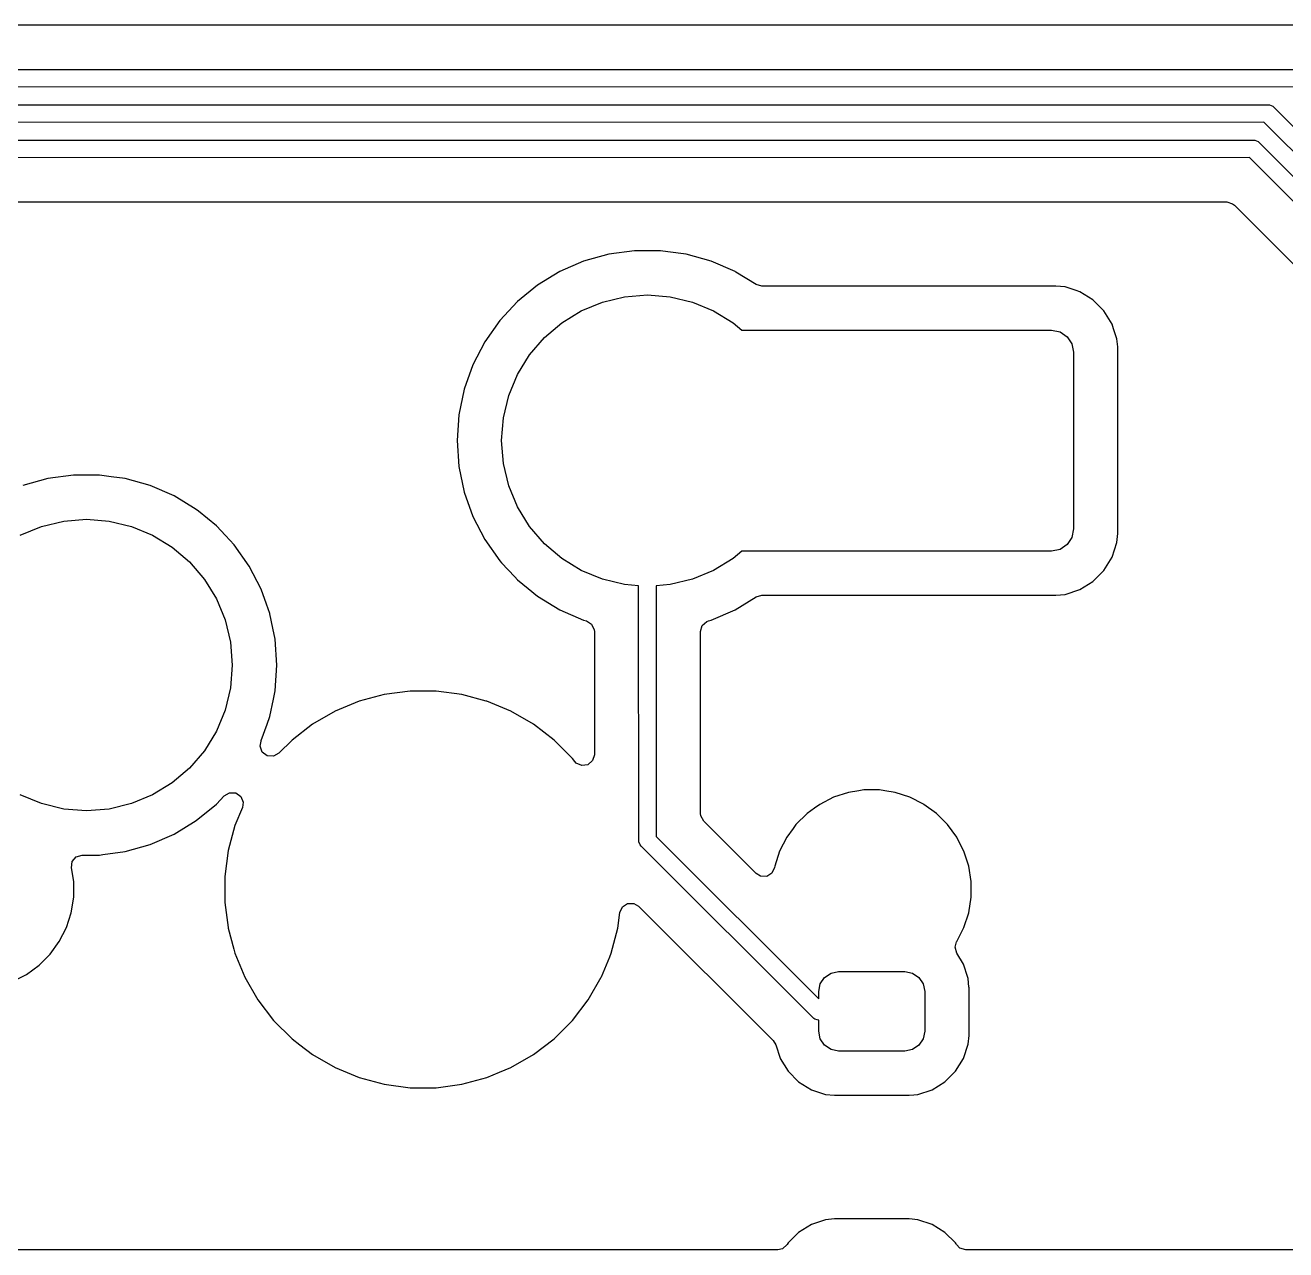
# Model space of a CAD drawing. Header units: millimetres. Extents: x 46 to 4458, y 59 to 1499.
# Drawn here: x 1960.69 to 1974.96, y 900.96 to 914.82 of the extents above; entities that cross this region are included whole.
import ezdxf

# ---------------------------------------------------------------- set-up
doc = ezdxf.new("R2010")
doc.units = ezdxf.units.MM
doc.layers.add('BLACK', color=7, linetype='Continuous')

msp = doc.modelspace()

# ---------------------------------------------------------------- linework, layer by layer
at = {"layer": 'BLACK', "linetype": 'Continuous'}
for p, q in [((1984.43115, 914.81989), (1947.30179, 914.81989)), ((1947.36134, 914.31747), (1984.92459, 914.31939)), ((1984.88134, 914.12131), (1947.41964, 914.11939)), ((1947.52702, 913.91747), (1974.75881, 913.91939)), ((1974.75881, 913.91939), (1974.77831, 913.91747)), ((1974.77831, 913.91747), (1974.81436, 913.90253)), ((1974.81436, 913.90253), (1975.69151, 913.02802)), ((1974.71555, 913.7213), (1947.58532, 913.71939)), ((1975.5927, 912.84679), (1974.71555, 913.7213)), ((1947.69271, 913.51747), (1974.59312, 913.51939)), ((1974.59312, 913.51939), (1974.61263, 913.51747)), ((1974.61263, 913.51747), (1974.64868, 913.50253)), ((1974.64868, 913.50253), (1979.32649, 908.82689)), ((1974.54979, 913.3213), (1947.75101, 913.31939)), ((1979.0463, 908.82689), (1974.54979, 913.3213)), ((1957.29222, 912.81889), (1974.29302, 912.81889)), ((1974.29302, 912.81889), (1974.36006, 912.7992)), ((1974.36006, 912.7992), (1974.3807, 912.78257)), ((1974.3807, 912.78257), (1977.6242, 909.53907)), ((1967.29706, 912.22733), (1967.01377, 912.14795)), ((1967.58852, 912.26739), (1967.29706, 912.22733)), ((1967.29706, 912.22733), (1967.29706, 912.22733)), ((1967.88272, 912.26739), (1967.58852, 912.26739)), ((1967.58852, 912.26739), (1967.58852, 912.26739)), ((1967.96642, 912.25588), (1967.88272, 912.26739)), ((1967.88272, 912.26739), (1967.88272, 912.26739)), ((1968.17417, 912.22733), (1967.96642, 912.25588)), ((1968.17418, 912.22733), (1968.17417, 912.22733)), ((1968.45746, 912.14795), (1968.17418, 912.22733)), ((1968.17418, 912.22733), (1968.17418, 912.22733)), ((1966.74394, 912.03075), (1966.49257, 911.87789)), ((1967.01377, 912.14795), (1966.74394, 912.03075)), ((1966.74394, 912.03075), (1966.74394, 912.03075)), ((1968.72729, 912.03075), (1968.45746, 912.14795)), ((1968.7359, 912.02552), (1968.72729, 912.03075)), ((1968.96625, 911.88544), (1968.7359, 912.02552)), ((1966.49257, 911.87789), (1966.26436, 911.69223)), ((1969.03068, 911.86739), (1968.96625, 911.88544)), ((1970.40849, 911.86739), (1969.03068, 911.86739)), ((1970.4085, 911.86739), (1970.40849, 911.86739)), ((1972.36063, 911.86739), (1970.4085, 911.86739)), ((1972.36064, 911.86739), (1972.36063, 911.86739)), ((1972.46341, 911.85689), (1972.36064, 911.86739)), ((1967.22574, 911.68613), (1967.4775, 911.74657)), ((1967.4775, 911.74657), (1967.73562, 911.76689)), ((1967.73562, 911.76689), (1967.99374, 911.74657)), ((1967.99374, 911.74657), (1968.2455, 911.68613)), ((1972.46342, 911.85689), (1972.46341, 911.85689)), ((1972.58981, 911.815), (1972.46342, 911.85689)), ((1972.62995, 911.8017), (1972.58981, 911.815)), ((1972.62996, 911.8017), (1972.62995, 911.8017)), ((1972.6792, 911.77133), (1972.62996, 911.8017)), ((1972.77928, 911.7096), (1972.6792, 911.77133)), ((1966.26436, 911.69223), (1966.06355, 911.47721)), ((1966.76577, 911.45177), (1966.98654, 911.58705)), ((1966.98654, 911.58705), (1967.22574, 911.68613)), ((1968.2455, 911.68613), (1968.4847, 911.58705)), ((1968.4847, 911.58705), (1968.70547, 911.45177)), ((1972.90333, 911.58554), (1972.77928, 911.7096)), ((1972.99543, 911.43622), (1972.90333, 911.58554)), ((1966.06355, 911.47721), (1965.8939, 911.23687)), ((1966.56889, 911.28361), (1966.76577, 911.45177)), ((1968.70547, 911.45177), (1968.80484, 911.36689)), ((1973.01346, 911.38183), (1972.99543, 911.43622)), ((1968.80484, 911.36689), (1970.36062, 911.36689)), ((1970.36062, 911.36689), (1972.31062, 911.36689)), ((1972.31062, 911.36689), (1972.40629, 911.34786)), ((1972.40629, 911.34786), (1972.4874, 911.29366)), ((1972.4874, 911.29366), (1972.54159, 911.21256)), ((1973.05062, 911.26969), (1973.01346, 911.38183)), ((1965.8939, 911.23687), (1965.75855, 910.97565)), ((1965.8939, 911.23687), (1965.8939, 911.23687)), ((1966.40074, 911.08673), (1966.56889, 911.28361)), ((1972.54159, 911.21256), (1972.56062, 911.11689)), ((1973.05062, 911.26968), (1973.05062, 911.26969)), ((1973.05994, 911.17847), (1973.05062, 911.26968)), ((1973.06112, 911.1669), (1973.05994, 911.17847)), ((1973.06112, 909.06688), (1973.06112, 911.1669)), ((1966.26546, 910.86597), (1966.40074, 911.08673)), ((1972.56062, 911.11689), (1972.56062, 909.11689)), ((1965.75855, 910.97565), (1965.66003, 910.69845)), ((1966.16638, 910.62677), (1966.26546, 910.86597)), ((1965.66002, 910.69843), (1965.60017, 910.4104)), ((1965.66003, 910.69845), (1965.66002, 910.69843)), ((1966.10593, 910.375), (1966.16638, 910.62677)), ((1965.60017, 910.4104), (1965.58009, 910.11689)), ((1965.60017, 910.4104), (1965.60017, 910.4104)), ((1966.08562, 910.11689), (1966.10593, 910.375)), ((1965.58009, 910.11689), (1965.60017, 909.82338)), ((1966.10593, 909.85877), (1966.08562, 910.11689)), ((1961.23852, 909.72739), (1960.94706, 909.68733)), ((1961.53272, 909.72739), (1961.23852, 909.72739)), ((1961.23852, 909.72739), (1961.23852, 909.72739)), ((1961.66603, 909.70906), (1961.53272, 909.72739)), ((1961.53272, 909.72739), (1961.53272, 909.72739)), ((1965.60017, 909.82338), (1965.60017, 909.82337)), ((1965.60017, 909.82337), (1965.66002, 909.53534)), ((1966.16638, 909.60701), (1966.10593, 909.85877)), ((1960.94706, 909.68733), (1960.66378, 909.60796)), ((1960.94706, 909.68733), (1960.94706, 909.68733)), ((1961.82417, 909.68733), (1961.66603, 909.70906)), ((1961.82418, 909.68733), (1961.82417, 909.68733)), ((1962.10746, 909.60795), (1961.82418, 909.68733)), ((1961.82418, 909.68733), (1961.82418, 909.68733)), ((1962.37729, 909.49075), (1962.10746, 909.60795)), ((1966.26546, 909.3678), (1966.16638, 909.60701)), ((1962.3773, 909.49075), (1962.37729, 909.49075)), ((1962.62866, 909.33789), (1962.3773, 909.49075)), ((1965.66002, 909.53534), (1965.66003, 909.53533)), ((1965.66003, 909.53533), (1965.75855, 909.25813)), ((1962.62867, 909.33789), (1962.62866, 909.33789)), ((1962.65202, 909.31889), (1962.62867, 909.33789)), ((1962.62867, 909.33789), (1962.62867, 909.33789)), ((1962.85688, 909.15223), (1962.65202, 909.31889)), ((1966.40074, 909.14704), (1966.26546, 909.3678)), ((1960.87574, 909.14613), (1961.1275, 909.20657)), ((1961.1275, 909.20657), (1961.38562, 909.22689)), ((1961.38562, 909.22689), (1961.64374, 909.20657)), ((1961.64374, 909.20657), (1961.8955, 909.14613)), ((1965.75855, 909.25813), (1965.8939, 908.99691)), ((1960.63654, 909.04705), (1960.87574, 909.14613)), ((1961.8955, 909.14613), (1962.1347, 909.04705)), ((1962.1347, 909.04705), (1962.35547, 908.91177)), ((1962.85688, 909.15222), (1962.85688, 909.15223)), ((1962.96001, 909.0418), (1962.85688, 909.15222)), ((1962.85688, 909.15222), (1962.85688, 909.15222)), ((1963.05769, 908.93721), (1962.96001, 909.0418)), ((1966.56889, 908.95016), (1966.40074, 909.14704)), ((1972.54159, 909.02122), (1972.4874, 908.94011)), ((1972.56062, 909.11689), (1972.54159, 909.02122)), ((1973.05062, 908.96409), (1973.06112, 909.06688)), ((1962.35547, 908.91177), (1962.55235, 908.74361)), ((1963.22734, 908.69687), (1963.05769, 908.93721)), ((1965.8939, 908.99691), (1965.8939, 908.9969)), ((1965.8939, 908.9969), (1966.06355, 908.75656)), ((1966.76577, 908.78201), (1966.56889, 908.95016)), ((1972.40629, 908.88592), (1972.31062, 908.86689)), ((1972.4874, 908.94011), (1972.40629, 908.88592)), ((1972.99543, 908.79755), (1973.05062, 908.96409)), ((1962.55235, 908.74361), (1962.7205, 908.54673)), ((1966.06355, 908.75656), (1966.08427, 908.73438)), ((1966.08427, 908.73438), (1966.23341, 908.57469)), ((1966.98654, 908.64673), (1966.76577, 908.78201)), ((1968.70547, 908.78201), (1968.4847, 908.64673)), ((1968.80484, 908.86689), (1968.70547, 908.78201)), ((1970.26062, 908.86689), (1968.80484, 908.86689)), ((1972.31062, 908.86689), (1970.26062, 908.86689)), ((1972.90333, 908.64823), (1972.99543, 908.79755)), ((1963.22734, 908.69686), (1963.22734, 908.69687)), ((1963.22734, 908.69687), (1963.22734, 908.69687)), ((1963.36269, 908.43565), (1963.22734, 908.69686)), ((1967.22574, 908.54764), (1966.98654, 908.64673)), ((1968.4847, 908.64673), (1968.2455, 908.54764)), ((1972.77928, 908.52418), (1972.90333, 908.64823)), ((1962.7205, 908.54673), (1962.85578, 908.32597)), ((1966.23341, 908.57469), (1966.26436, 908.54155)), ((1966.26436, 908.54155), (1966.38733, 908.4415)), ((1966.38733, 908.4415), (1966.49257, 908.35589)), ((1967.4775, 908.4872), (1967.22574, 908.54764)), ((1967.63631, 908.4747), (1967.4775, 908.4872)), ((1967.63754, 905.57738), (1967.63631, 908.4747)), ((1967.99374, 908.4872), (1967.8344, 908.47466)), ((1967.8344, 908.47466), (1967.8356, 905.63567)), ((1968.2455, 908.54764), (1967.99374, 908.4872)), ((1972.62995, 908.43207), (1972.77928, 908.52418)), ((1962.85578, 908.32597), (1962.95486, 908.08677)), ((1963.42248, 908.26742), (1963.36269, 908.43565)), ((1966.49257, 908.35589), (1966.49257, 908.35589)), ((1966.49257, 908.35589), (1966.49257, 908.35589)), ((1966.49257, 908.35589), (1966.74394, 908.20303)), ((1968.7273, 908.20303), (1968.96625, 908.34834)), ((1968.96625, 908.34834), (1969.03068, 908.36639)), ((1969.03068, 908.36639), (1970.2106, 908.36639)), ((1970.2106, 908.36639), (1970.21061, 908.36639)), ((1970.21061, 908.36639), (1972.36063, 908.36639)), ((1972.36063, 908.36639), (1972.46342, 908.37689)), ((1972.46342, 908.37689), (1972.62995, 908.43207)), ((1963.46121, 908.15845), (1963.42248, 908.26742)), ((1963.46121, 908.15843), (1963.46121, 908.15845)), ((1963.49516, 907.99508), (1963.46121, 908.15843)), ((1966.74394, 908.20303), (1966.74394, 908.20303)), ((1966.74394, 908.20303), (1967.01378, 908.08582)), ((1968.45746, 908.08582), (1968.72729, 908.20302)), ((1968.72729, 908.20302), (1968.7273, 908.20303)), ((1968.7273, 908.20303), (1968.7273, 908.20303)), ((1962.95486, 908.08677), (1963.01531, 907.835)), ((1967.01378, 908.08582), (1967.04457, 908.07719)), ((1967.04457, 908.07719), (1967.10382, 908.04015)), ((1967.10382, 908.04015), (1967.13363, 907.97696)), ((1968.33612, 907.95779), (1968.3558, 908.02483)), ((1968.3558, 908.02483), (1968.40861, 908.07058)), ((1968.40861, 908.07058), (1968.42667, 908.07719)), ((1968.42667, 908.07719), (1968.45746, 908.08582)), ((1968.45746, 908.08582), (1968.45746, 908.08582)), ((1963.52107, 907.8704), (1963.49516, 907.99508)), ((1963.54114, 907.57689), (1963.52107, 907.8704)), ((1967.13363, 907.97696), (1967.13512, 907.95779)), ((1967.13512, 907.95779), (1967.13512, 906.56141)), ((1968.33612, 905.89698), (1968.33612, 907.95779)), ((1963.01531, 907.835), (1963.03562, 907.57689)), ((1963.03562, 907.57689), (1963.01531, 907.31877)), ((1963.52107, 907.28338), (1963.54114, 907.57689)), ((1963.01531, 907.31877), (1962.95486, 907.06701)), ((1963.46121, 906.99534), (1963.50144, 907.18892)), ((1963.50144, 907.18892), (1963.52107, 907.28338)), ((1964.47262, 907.16674), (1964.20082, 907.05415)), ((1964.75682, 907.24289), (1964.47262, 907.16674)), ((1965.0485, 907.28129), (1964.75682, 907.24289)), ((1965.04851, 907.28129), (1965.0485, 907.28129)), ((1965.34273, 907.28129), (1965.04851, 907.28129)), ((1965.04851, 907.28129), (1965.04851, 907.28129)), ((1965.34274, 907.28129), (1965.34273, 907.28129)), ((1965.34273, 907.28129), (1965.34273, 907.28129)), ((1965.63442, 907.24289), (1965.34274, 907.28129)), ((1965.90993, 907.16906), (1965.63442, 907.24289)), ((1965.63442, 907.24289), (1965.63442, 907.24289)), ((1965.63442, 907.24289), (1965.63442, 907.24289)), ((1965.91861, 907.16674), (1965.90993, 907.16906)), ((1966.19041, 907.05415), (1965.91861, 907.16674)), ((1962.95486, 907.06701), (1962.85578, 906.8278)), ((1964.20081, 907.05415), (1963.94603, 906.90705)), ((1964.20082, 907.05415), (1964.20081, 907.05415)), ((1966.19043, 907.05415), (1966.19041, 907.05415)), ((1966.44521, 906.90705), (1966.19043, 907.05415)), ((1963.36428, 906.7226), (1963.42983, 906.90704)), ((1963.42983, 906.90704), (1963.46121, 906.99533)), ((1963.46121, 906.99533), (1963.46121, 906.99534)), ((1963.46121, 906.99534), (1963.46121, 906.99534)), ((1963.94601, 906.90704), (1963.71261, 906.72794)), ((1963.94603, 906.90705), (1963.94601, 906.90704)), ((1966.44522, 906.90704), (1966.44521, 906.90705)), ((1966.44521, 906.90705), (1966.44521, 906.90705)), ((1966.67863, 906.72794), (1966.44522, 906.90704)), ((1966.44522, 906.90704), (1966.44522, 906.90704)), ((1966.44522, 906.90704), (1966.44522, 906.90704)), ((1962.85578, 906.8278), (1962.7205, 906.60704)), ((1963.71261, 906.72794), (1963.56288, 906.57821)), ((1966.67864, 906.72793), (1966.67863, 906.72794)), ((1966.88666, 906.5199), (1966.67864, 906.72793)), ((1962.7205, 906.60704), (1962.55235, 906.41016)), ((1963.35151, 906.65704), (1963.36146, 906.71529)), ((1963.37593, 906.59158), (1963.35151, 906.65704)), ((1963.36146, 906.71529), (1963.36269, 906.71811)), ((1963.36269, 906.71812), (1963.36428, 906.7226)), ((1963.36269, 906.71811), (1963.36269, 906.71812)), ((1963.43186, 906.54971), (1963.37593, 906.59158)), ((1963.50155, 906.54472), (1963.43186, 906.54971)), ((1963.56288, 906.57821), (1963.50155, 906.54472)), ((1966.88667, 906.51989), (1966.88666, 906.5199)), ((1966.91274, 906.48592), (1966.88667, 906.51989)), ((1966.92992, 906.46769), (1966.91274, 906.48592)), ((1966.99347, 906.43867), (1966.92992, 906.46769)), ((1967.06263, 906.44861), (1966.99347, 906.43867)), ((1967.11543, 906.49437), (1967.06263, 906.44861)), ((1967.13512, 906.56141), (1967.11543, 906.49437)), ((1962.55235, 906.41016), (1962.35547, 906.24201)), ((1962.35547, 906.24201), (1962.1347, 906.10673)), ((1970.18704, 906.16239), (1970.12871, 906.15315)), ((1970.3642, 906.16239), (1970.18704, 906.16239)), ((1970.42417, 906.15289), (1970.3642, 906.16239)), ((1960.87574, 906.00764), (1960.63654, 906.10673)), ((1962.1347, 906.10673), (1961.8955, 906.00764)), ((1962.85688, 906.00155), (1962.94511, 906.09602)), ((1962.94511, 906.09602), (1963.00525, 906.13158)), ((1963.00525, 906.13158), (1963.07507, 906.12898)), ((1963.07507, 906.12898), (1963.1324, 906.08904)), ((1963.1324, 906.08904), (1963.15904, 906.02445)), ((1963.15904, 906.02445), (1963.15029, 905.96393)), ((1969.84358, 906.07993), (1969.68573, 905.9995)), ((1970.01206, 906.13467), (1969.84358, 906.07993)), ((1969.84358, 906.07993), (1969.84358, 906.07993)), ((1970.12871, 906.15315), (1970.01206, 906.13467)), ((1970.53918, 906.13467), (1970.42417, 906.15289)), ((1970.70766, 906.07993), (1970.53918, 906.13467)), ((1970.86148, 906.00155), (1970.70766, 906.07993)), ((1970.70766, 906.07993), (1970.70766, 906.07993)), ((1961.1275, 905.9472), (1960.87574, 906.00764)), ((1961.38562, 905.92689), (1961.1275, 905.9472)), ((1961.64374, 905.9472), (1961.38562, 905.92689)), ((1961.8955, 906.00764), (1961.64374, 905.9472)), ((1962.62867, 905.81589), (1962.85688, 906.00155)), ((1963.15029, 905.96393), (1963.06577, 905.75988)), ((1968.33895, 905.87063), (1968.33612, 905.89698)), ((1969.5424, 905.89537), (1969.41714, 905.7701)), ((1969.54241, 905.89537), (1969.5424, 905.89537)), ((1969.5424, 905.89537), (1969.5424, 905.89537)), ((1969.62538, 905.95566), (1969.54241, 905.89537)), ((1969.68573, 905.9995), (1969.62538, 905.95566)), ((1970.86551, 905.9995), (1970.86148, 906.00155)), ((1971.00883, 905.89537), (1970.86551, 905.9995)), ((1971.1341, 905.7701), (1971.00883, 905.89537)), ((1962.3773, 905.66303), (1962.62867, 905.81589)), ((1963.06577, 905.75988), (1962.98962, 905.47568)), ((1968.37244, 905.8093), (1968.33895, 905.87063)), ((1968.9652, 905.21654), (1968.37244, 905.8093)), ((1969.41714, 905.7701), (1969.38588, 905.72709)), ((1969.41714, 905.7701), (1969.41714, 905.7701)), ((1969.41714, 905.7701), (1969.41714, 905.7701)), ((1971.23823, 905.62678), (1971.1341, 905.7701)), ((1962.10746, 905.54582), (1962.3773, 905.66303)), ((1967.8356, 905.63567), (1969.67562, 903.79821)), ((1969.31301, 905.62678), (1969.23258, 905.46893)), ((1969.38588, 905.72709), (1969.31301, 905.62678)), ((1971.27361, 905.55735), (1971.23823, 905.62678)), ((1961.57114, 905.43167), (1961.82417, 905.46645)), ((1961.82417, 905.46645), (1962.10746, 905.54582)), ((1962.98962, 905.47568), (1962.95122, 905.184)), ((1967.65247, 905.54133), (1967.63754, 905.57738)), ((1967.66491, 905.52618), (1967.65247, 905.54133)), ((1969.62006, 903.57374), (1967.66491, 905.52618)), ((1969.23258, 905.46893), (1969.17783, 905.30045)), ((1969.23258, 905.46893), (1969.23258, 905.46893)), ((1971.31866, 905.46893), (1971.27361, 905.55735)), ((1971.34077, 905.40087), (1971.31866, 905.46893)), ((1971.31866, 905.46893), (1971.31866, 905.46893)), ((1961.21617, 905.28299), (1961.22512, 905.35228)), ((1961.22512, 905.35228), (1961.27012, 905.40573)), ((1961.27012, 905.40573), (1961.33687, 905.42637)), ((1961.33687, 905.42637), (1961.33864, 905.42639)), ((1961.33864, 905.42639), (1961.53272, 905.42639)), ((1961.53272, 905.42639), (1961.57114, 905.43167)), ((1969.17783, 905.30045), (1969.17536, 905.28482)), ((1971.37341, 905.30044), (1971.34077, 905.40087)), ((1971.40112, 905.12547), (1971.37341, 905.30044)), ((1961.24112, 905.12547), (1961.21617, 905.28299)), ((1962.95122, 905.184), (1962.95122, 905.18399)), ((1962.95122, 905.18399), (1962.95122, 904.88979)), ((1969.01625, 905.18575), (1968.9652, 905.21654)), ((1969.08611, 905.18475), (1969.01625, 905.18575)), ((1969.14543, 905.22168), (1969.08611, 905.18475)), ((1969.17536, 905.28482), (1969.14543, 905.22168)), ((1961.24112, 904.94831), (1961.24112, 905.12547)), ((1971.40112, 904.94831), (1971.40112, 905.12547)), ((1961.21341, 904.77333), (1961.24112, 904.94831)), ((1962.95122, 904.88979), (1962.95122, 904.88977)), ((1962.95122, 904.88977), (1962.98873, 904.60485)), ((1967.45332, 904.84), (1967.51164, 904.87847)), ((1967.51164, 904.87847), (1967.58151, 904.8793)), ((1967.58151, 904.8793), (1967.63567, 904.8476)), ((1971.37341, 904.77333), (1971.40112, 904.94831)), ((1961.15866, 904.60485), (1961.21341, 904.77333)), ((1967.40162, 904.59809), (1967.42505, 904.7761)), ((1967.42505, 904.7761), (1967.45332, 904.84)), ((1967.63567, 904.8476), (1969.15764, 903.32563)), ((1971.31866, 904.60485), (1971.37341, 904.77333)), ((1961.07823, 904.447), (1961.15866, 904.60485)), ((1962.98873, 904.60485), (1962.98962, 904.59809)), ((1962.98962, 904.59809), (1963.05351, 904.35965)), ((1967.32547, 904.3139), (1967.40162, 904.59809)), ((1971.23823, 904.447), (1971.31866, 904.60485)), ((1960.9741, 904.30367), (1961.07823, 904.447)), ((1971.21807, 904.38138), (1971.23632, 904.44388)), ((1971.23632, 904.44388), (1971.23822, 904.44698)), ((1971.23822, 904.44698), (1971.23823, 904.447)), ((1960.84883, 904.1784), (1960.9741, 904.30367)), ((1963.05351, 904.35965), (1963.06577, 904.31389)), ((1963.06577, 904.31389), (1963.17835, 904.04209)), ((1967.30858, 904.27313), (1967.32547, 904.3139)), ((1971.23651, 904.31399), (1971.21807, 904.38138)), ((1971.31262, 904.19059), (1971.23651, 904.31399)), ((1960.70551, 904.07427), (1960.84883, 904.1784)), ((1967.21505, 904.04732), (1967.30858, 904.27313)), ((1971.31262, 904.19058), (1971.31262, 904.19059)), ((1971.31262, 904.19059), (1971.31262, 904.19059)), ((1971.36271, 904.03944), (1971.31262, 904.19058)), ((1960.54766, 903.99385), (1960.70551, 904.07427)), ((1963.17835, 904.04209), (1963.17836, 904.04208)), ((1963.17836, 904.04208), (1963.32546, 903.7873)), ((1967.06577, 903.78729), (1967.21288, 904.04208)), ((1967.21288, 904.04208), (1967.21505, 904.04732)), ((1969.69275, 903.96799), (1969.74152, 904.04099)), ((1969.74152, 904.04099), (1969.81452, 904.08976)), ((1969.81452, 904.08976), (1969.90062, 904.10689)), ((1969.90062, 904.10689), (1970.65062, 904.10689)), ((1970.65062, 904.10689), (1970.73672, 904.08976)), ((1970.73672, 904.08976), (1970.80972, 904.04099)), ((1970.80972, 904.04099), (1970.85849, 903.96799)), ((1971.36597, 904.0296), (1971.36271, 904.03944)), ((1971.376, 903.93134), (1971.36597, 904.0296)), ((1971.36597, 904.0296), (1971.36597, 904.0296)), ((1969.67562, 903.88189), (1969.69275, 903.96799)), ((1969.67562, 903.79821), (1969.67562, 903.88189)), ((1970.85849, 903.96799), (1970.87562, 903.88189)), ((1970.87562, 903.88189), (1970.87562, 903.43189)), ((1971.37612, 903.93023), (1971.376, 903.93134)), ((1971.37612, 903.38354), (1971.37612, 903.93023)), ((1963.32546, 903.7873), (1963.32547, 903.78728)), ((1963.32547, 903.78728), (1963.50457, 903.55388)), ((1966.88667, 903.55388), (1967.06577, 903.78729)), ((1963.50457, 903.55388), (1963.50457, 903.55387)), ((1963.50457, 903.55387), (1963.7126, 903.34584)), ((1966.67863, 903.34584), (1966.88667, 903.55388)), ((1969.63062, 903.56937), (1969.62006, 903.57374)), ((1969.65611, 903.55881), (1969.63062, 903.56937)), ((1969.67562, 903.55689), (1969.65611, 903.55881)), ((1969.67562, 903.43189), (1969.67562, 903.55689)), ((1963.7126, 903.34584), (1963.71261, 903.34584)), ((1963.71261, 903.34584), (1963.80238, 903.27696)), ((1966.44522, 903.16673), (1966.67863, 903.34584)), ((1969.15764, 903.32563), (1969.18766, 903.27696)), ((1969.69275, 903.34578), (1969.67562, 903.43189)), ((1969.74152, 903.27279), (1969.69275, 903.34578)), ((1970.85849, 903.34578), (1970.80972, 903.27279)), ((1970.87562, 903.43189), (1970.85849, 903.34578)), ((1971.36597, 903.28418), (1971.37612, 903.38354)), ((1963.80238, 903.27696), (1963.94602, 903.16673)), ((1963.94602, 903.16673), (1963.94603, 903.16673)), ((1963.94603, 903.16673), (1964.20081, 903.01963)), ((1966.19042, 903.01963), (1966.44522, 903.16673)), ((1969.18766, 903.27696), (1969.23731, 903.12713)), ((1969.81452, 903.22401), (1969.74152, 903.27279)), ((1969.90062, 903.20689), (1969.81452, 903.22401)), ((1970.65062, 903.20689), (1969.90062, 903.20689)), ((1970.73672, 903.22401), (1970.65062, 903.20689)), ((1970.80972, 903.27279), (1970.73672, 903.22401)), ((1971.31262, 903.12319), (1971.36597, 903.28418)), ((1964.20081, 903.01963), (1964.20082, 903.01962)), ((1964.20082, 903.01962), (1964.47262, 902.90704)), ((1966.06162, 902.96627), (1966.19041, 903.01962)), ((1966.19041, 903.01962), (1966.19042, 903.01962)), ((1966.19042, 903.01962), (1966.19042, 903.01963)), ((1969.23731, 903.12713), (1969.23862, 903.12319)), ((1969.23862, 903.12319), (1969.23862, 903.12318)), ((1969.23862, 903.12318), (1969.32765, 902.97885)), ((1971.22359, 902.97884), (1971.31262, 903.12319)), ((1964.47262, 902.90704), (1964.47263, 902.90704)), ((1964.47263, 902.90704), (1964.47263, 902.90704)), ((1964.47263, 902.90704), (1964.75682, 902.83089)), ((1965.63442, 902.83089), (1965.91861, 902.90704)), ((1965.91861, 902.90704), (1966.06162, 902.96627)), ((1969.32765, 902.97885), (1969.32765, 902.97884)), ((1969.32765, 902.97884), (1969.44757, 902.85892)), ((1971.10366, 902.85892), (1971.22359, 902.97884)), ((1964.75682, 902.83089), (1965.04851, 902.79249)), ((1965.04851, 902.79249), (1965.04852, 902.79249)), ((1965.04852, 902.79249), (1965.34272, 902.79249)), ((1965.34272, 902.79249), (1965.34273, 902.79249)), ((1965.34273, 902.79249), (1965.63442, 902.83089)), ((1969.44757, 902.85892), (1969.44758, 902.85892)), ((1969.44758, 902.85892), (1969.59191, 902.76989)), ((1969.59191, 902.76989), (1969.59192, 902.76989)), ((1969.59192, 902.76989), (1969.59192, 902.76988)), ((1969.59192, 902.76988), (1969.75291, 902.71654)), ((1970.79833, 902.71654), (1970.95932, 902.76988)), ((1970.95932, 902.76988), (1971.10366, 902.85892)), ((1969.75291, 902.71654), (1969.85227, 902.70639)), ((1969.85227, 902.70639), (1970.69896, 902.70639)), ((1970.69896, 902.70639), (1970.69897, 902.70639)), ((1970.69897, 902.70639), (1970.75338, 902.71195)), ((1970.69897, 902.70639), (1970.69897, 902.70639)), ((1970.75338, 902.71195), (1970.79833, 902.71654)), ((1969.85226, 901.30739), (1969.75291, 901.29724)), ((1969.85228, 901.30739), (1969.85226, 901.30739)), ((1970.69897, 901.30739), (1969.85228, 901.30739)), ((1970.79833, 901.29724), (1970.69897, 901.30739)), ((1969.59191, 901.24389), (1969.44758, 901.15486)), ((1969.59192, 901.24389), (1969.59191, 901.24389)), ((1969.75291, 901.29724), (1969.59192, 901.24389)), ((1969.75291, 901.29724), (1969.75291, 901.29724)), ((1970.95931, 901.24389), (1970.79833, 901.29724)), ((1970.95932, 901.24389), (1970.95931, 901.24389)), ((1971.10366, 901.15486), (1970.95932, 901.24389)), ((1970.95932, 901.24389), (1970.95932, 901.24389)), ((1970.95932, 901.24389), (1970.95932, 901.24389)), ((1969.32765, 901.03493), (1969.31615, 901.01629)), ((1969.44757, 901.15486), (1969.32765, 901.03493)), ((1969.44758, 901.15486), (1969.44757, 901.15486)), ((1971.22359, 901.03493), (1971.10366, 901.15486)), ((1971.10366, 901.15486), (1971.10366, 901.15486)), ((1971.23001, 901.02453), (1971.22359, 901.03493)), ((1971.23508, 901.01629), (1971.23001, 901.02453)), ((1969.21062, 900.95739), (1952.47822, 900.95739)), ((1969.26421, 900.96957), (1969.21062, 900.95739)), ((1969.31615, 901.01629), (1969.26421, 900.96957)), ((1971.27358, 900.97707), (1971.23508, 901.01629)), ((1971.34062, 900.95739), (1971.27358, 900.97707)), ((1988.26062, 900.95739), (1971.34062, 900.95739))]:
    msp.add_line(p, q, dxfattribs=at)

doc.saveas('drawing.dxf')
